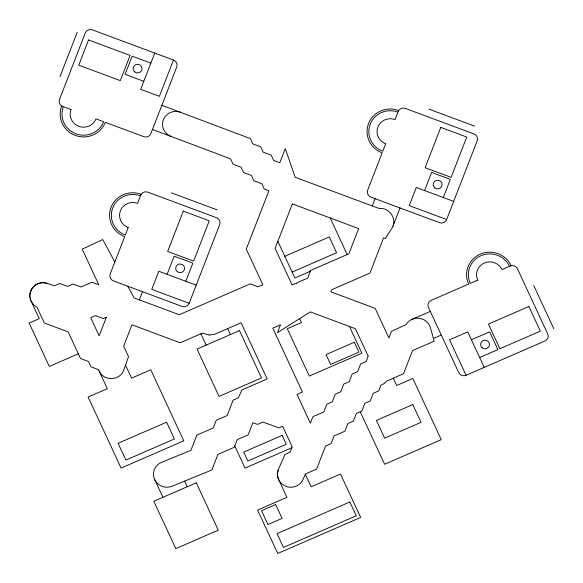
<?xml version="1.0" encoding="UTF-8"?>
<svg xmlns="http://www.w3.org/2000/svg" width="583" height="583" viewBox="0 0 583 583"><rect width="100%" height="100%" fill="white"/><g stroke="black" fill="none" stroke-linecap="round" stroke-linejoin="round"><path stroke-width="0.87" d="M125.527 365.118L131.583 378.156L150.793 369.804L183.783 440.814L121.096 468.062L88.106 397.052L107.316 388.701L98.52 369.644L90.955 366.824L88.478 361.504L80.549 358.545L68.175 331.916L44.374 323.062L36.926 307.03C31.868 304.537 28.829 298.481 30.112 292.95M29.842 295.472L29.835 296.018M277.486 474.409L277.515 475.043M277.501 473.775L277.537 473.141M29.85 294.787L29.908 294.247M277.61 472.507L277.705 471.88M29.988 293.526L32.123 288.308M30.272 292.243L30.44 291.726M277.843 471.261L278.004 470.649M209.195 335.021L214.748 334.241L241.107 322.756L267.203 378.928L241.923 389.918L238.33 397.883L233.105 400.149L227.137 415.548L216.213 420.292L213.225 427.995L196.85 435.115L190.94 450.346L161.578 462.334A13.329 12.95 6.4 0 0 154.546 479.292L155.122 480.436A13.329 12.95 6.4 0 0 172.029 486.237L211.862 469.971L217.896 454.412L234.279 447.292L237.259 439.597L248.183 434.852L252.898 422.69L257.497 424.402L262.955 422.026L278.827 427.929L282.638 426.275L292.185 446.818L290.101 452.197L284.898 454.456L278.514 469.22C276.983 472.74 277.187 476.923 279.024 480.29A13.329 12.95 6.4 0 0 291.391 487.257A13.329 12.95 6.4 0 0 303.08 479.394L305.426 473.986L316.605 469.126L325.562 446.024L331.027 443.656L334.008 435.953L344.932 431.209L347.92 423.506L353.378 421.137L356.359 413.434L361.824 411.066L364.805 403.363L370.271 400.995L373.251 393.292L378.717 390.916L380.925 385.217L384.372 383.388L386.835 380.99L403.538 373.725L412.502 350.631L434.189 341.201L430.451 327.828A13.329 12.95 6.4 0 0 412.851 319.018L411.656 319.52A13.329 12.95 6.4 0 0 406.038 324.651L391.448 331.326L388.89 337.929L375.146 308.341L330.874 291.864L331.705 289.729L369.921 273.114L383.599 237.857L385.37 238.52L391.849 228.332C397.861 219.74 389.539 207.111 379.336 208.568L295.18 177.268L285.269 148.592L279.782 162.73L273.616 160.434L271.139 155.107L263.203 152.156L260.732 146.829L252.796 143.877L250.333 138.579L179.367 111.892A13.329 12.95 6.4 0 0 163.196 120.28A13.329 12.95 6.4 0 0 171.118 136.451L230.598 158.868L233.083 164.224L241.019 167.183L243.49 172.502L251.426 175.461L253.904 180.781L261.84 183.74L264.31 189.06L268.909 190.772L246.281 249.13L262.846 284.796L258.167 286.836L250.238 283.885L179.251 314.733L134.112 297.935L127.837 286.238M30.666 291.034L30.884 290.531M278.208 470.044L278.426 469.446M60.02 76.65L77.226 32.291M154.772 53.075L140.692 89.367L159.399 96.326L173.472 60.034L92.435 29.879A5.553 5.4 6.4 0 0 85.278 32.983L59.473 99.518A5.553 5.4 6.4 0 0 62.716 106.492L61.674 106.106A23.32 22.664 6.4 0 0 75.287 135.402A23.32 22.664 6.4 0 0 105.312 122.35L143.761 136.655A5.553 5.4 6.4 0 0 150.91 133.543L176.715 67.009A5.553 5.4 6.4 0 0 173.472 60.034M139.366 299.888L142.536 291.711M167.117 274.323L174.157 256.177L192.856 263.137L185.817 281.283M189.169 303.298L219.667 224.666A5.553 5.4 6.4 0 0 216.424 217.692L147.856 192.171A5.553 5.4 6.4 0 0 140.7 195.276L141.093 194.27A23.32 22.664 6.4 0 0 111.062 207.322A23.32 22.664 6.4 0 0 124.675 236.611L110.209 273.915A5.553 5.4 6.4 0 0 113.445 280.889L182.02 306.403A5.553 5.4 6.4 0 0 189.169 303.298L151.769 289.379L158.802 271.233L196.209 285.153M372.26 205.952L375.08 198.679M392.978 226.102L400.018 207.956M424.592 190.568L431.631 172.422L450.331 179.382L443.291 197.528M446.644 219.543L477.142 140.904A5.553 5.4 6.4 0 0 473.906 133.93L405.331 108.416A5.553 5.4 6.4 0 0 398.182 111.521L398.568 110.515A23.32 22.664 6.4 0 0 368.543 123.567A23.32 22.664 6.4 0 0 382.149 152.855L367.684 190.16A5.553 5.4 6.4 0 0 370.926 197.134L439.495 222.648A5.553 5.4 6.4 0 0 446.644 219.543L409.244 205.624L416.284 187.478L453.683 201.397M31.161 289.904L31.431 289.43M31.788 288.796L34.769 285.532M32.553 287.718L32.91 287.302M33.399 286.749L33.792 286.37M34.295 285.896L35.818 284.781M35.315 285.102L36.94 284.147M36.408 284.409L39.848 283.061L43.222 282.689M37.611 283.812L38.128 283.615M284.796 256.28L329.286 236.946L336.617 252.723L292.127 272.057M78.355 353.823L49.315 366.445L29.15 323.055L39.258 318.661L30.826 300.442M310.331 271.263L294.874 277.974L277.843 241.311M430.298 311.409L412.108 319.331M433.431 338.497L441.295 335.079M471.428 339.765L489.625 331.858L497.875 349.611L479.671 357.517M291.806 447.78L245.071 468.098L234.789 445.966M466.057 375.292L544.923 341.011A5.553 5.4 6.4 0 0 547.692 333.884L517.449 268.792A5.553 5.4 6.4 0 0 510.103 266.059L511.109 265.615A23.32 22.664 6.4 0 0 480.254 254.137A23.32 22.664 6.4 0 0 468.645 284.074L431.231 300.34A5.553 5.4 6.4 0 0 428.469 307.467L458.712 372.559A5.553 5.4 6.4 0 0 466.057 375.292L449.559 339.787L467.763 331.88L484.254 367.385M38.784 283.36L39.316 283.214M40.038 283.017L40.584 282.915M41.32 282.784L41.874 282.74M42.625 282.682L47.085 283.294M43.973 282.704L44.527 282.77M209.188 335.021L202.279 333.177L180.198 342.775L131.962 324.818L123.669 346.207L128.53 356.672L123.793 369.979C120.477 380.612 104.044 381.515 99.35 371.517M45.226 282.85L45.773 282.959M46.509 283.112L54.35 285.801L59.728 283.469L67.657 286.421L73.123 284.045L81.059 286.996L91.976 282.252L98.775 284.788L82.232 249.167L102.768 239.547L114.822 262.007M428.848 109.094L474.562 126.103M150.859 63.153L132.159 56.194L125.119 74.34L143.819 81.299M161.855 105.319L180.555 112.279M152.469 129.513L171.147 136.466M171.373 192.849L217.087 209.858M99.292 371.393L99.023 370.81M533.685 285.444L553.85 328.834M330.204 217.991L347.184 254.545M393.248 378.199L396.651 385.531L412.83 378.498L441.244 439.648L384.62 464.257L360.228 411.758M349.443 326.465L361.875 353.225L309.296 376.071L287.302 328.732L301.455 322.581L299.626 318.646M305.332 474.198L311.176 486.79L340.501 474.045L360.666 517.442L277.748 553.478L257.591 510.081L286.916 497.335L278.572 479.357M227.654 328.63L230.416 334.569M200.88 333.782L206.149 345.121M184.563 481.121L187.187 486.769M154.67 479.561L162.919 497.314M278.331 478.767L278.113 478.162M30.549 299.757L30.389 299.239M277.938 477.55L277.778 476.93M30.178 298.496L30.083 298M277.661 476.311L277.574 475.677M29.937 297.243L29.901 296.747M368.135 356.038L366.219 361.496L360.651 363.916L357.663 371.619L352.205 373.987L349.217 381.69L343.759 384.066L340.771 391.761L335.312 394.137L332.325 401.833L326.866 404.208L323.878 411.904L312.962 416.648L310.404 423.251L297.009 394.421L302.468 392.053L272.778 328.142L280.489 324.789L277.45 332.623L310.316 311.905L355.433 328.695L368.135 356.038M88.521 39.957L78.749 65.158L120.309 80.629L130.082 55.421L88.521 39.957M128.194 227.538L125.301 235A21.542 20.937 6.4 0 1 112.73 207.942A21.542 20.937 6.4 0 1 140.467 195.881L137.573 203.343A13.329 12.95 6.4 0 0 120.419 210.798A13.329 12.95 6.4 0 0 128.194 227.538M106.361 317.254L99.161 335.83L90.715 317.655L95.393 315.622L103.329 318.573L106.361 317.254M183.302 211.133L167.664 251.455L193.636 261.126L209.275 220.797L183.302 211.133M292.353 203.904L275.103 248.387L292.068 284.905L295.115 283.578L296.353 283.899L296.747 282.872L307.671 278.127L310.652 270.425L348.874 253.816L358.662 228.58L292.353 203.904M385.669 143.782L382.776 151.245A21.542 20.937 6.4 0 1 370.205 124.186A21.542 20.937 6.4 0 1 397.949 112.125L395.055 119.588A13.329 12.95 6.4 0 0 377.893 127.043A13.329 12.95 6.4 0 0 385.669 143.782M440.777 127.378L425.138 167.7L451.111 177.363L466.75 137.041L440.777 127.378M239.518 330.619L197.047 349.071L219.04 396.418L261.512 377.959L239.518 330.619M477.747 280.124L470.262 283.374A21.542 20.937 6.4 0 1 480.99 255.711A21.542 20.937 6.4 0 1 509.491 266.322L502.014 269.572A13.329 12.95 6.4 0 0 484.378 263.013A13.329 12.95 6.4 0 0 477.747 280.124M166.629 422.194L118.094 443.291L125.884 460.053L174.419 438.963L166.629 422.194M354.355 342.265L326.043 354.573L330.627 364.433L358.939 352.132L354.355 342.265M528.89 306.498L488.445 324.075L499.893 348.729L540.339 331.151L528.89 306.498M282.136 435.392L243.716 452.087L247.841 460.964L286.26 444.268L282.136 435.392M196.289 482.811L153.817 501.271L175.811 548.61L218.282 530.151L196.289 482.811M412.8 404.587L376.399 420.409L384.649 438.161L421.05 422.34L412.8 404.587M275.693 504.579L261.541 510.73L267.954 524.54L282.114 518.389L275.693 504.579M349.844 501.992L277.042 533.634L283.455 547.437L356.257 515.795L349.844 501.992M71.031 109.589L63.343 106.725A21.542 20.937 6.4 0 0 75.914 133.784A21.542 20.937 6.4 0 0 103.65 121.73L95.962 118.866A13.329 12.95 6.4 0 1 78.807 126.329A13.329 12.95 6.4 0 1 71.031 109.589M434.801 187.894A4.445 4.314 6.4 0 0 442.001 185.307A4.445 4.314 6.4 0 0 436.055 180.519A4.445 4.314 6.4 0 0 434.801 187.894M134.76 71.913A4.445 4.314 6.4 0 0 141.953 69.326A4.445 4.314 6.4 0 0 136.014 64.545A4.445 4.314 6.4 0 0 134.76 71.913M177.327 271.649A4.445 4.314 6.4 0 0 184.519 269.062A4.445 4.314 6.4 0 0 178.58 264.274A4.445 4.314 6.4 0 0 177.327 271.649M482.236 347.832A4.445 4.314 6.4 0 0 489.436 345.245A4.445 4.314 6.4 0 0 483.489 340.457A4.445 4.314 6.4 0 0 482.236 347.832"/></g></svg>
